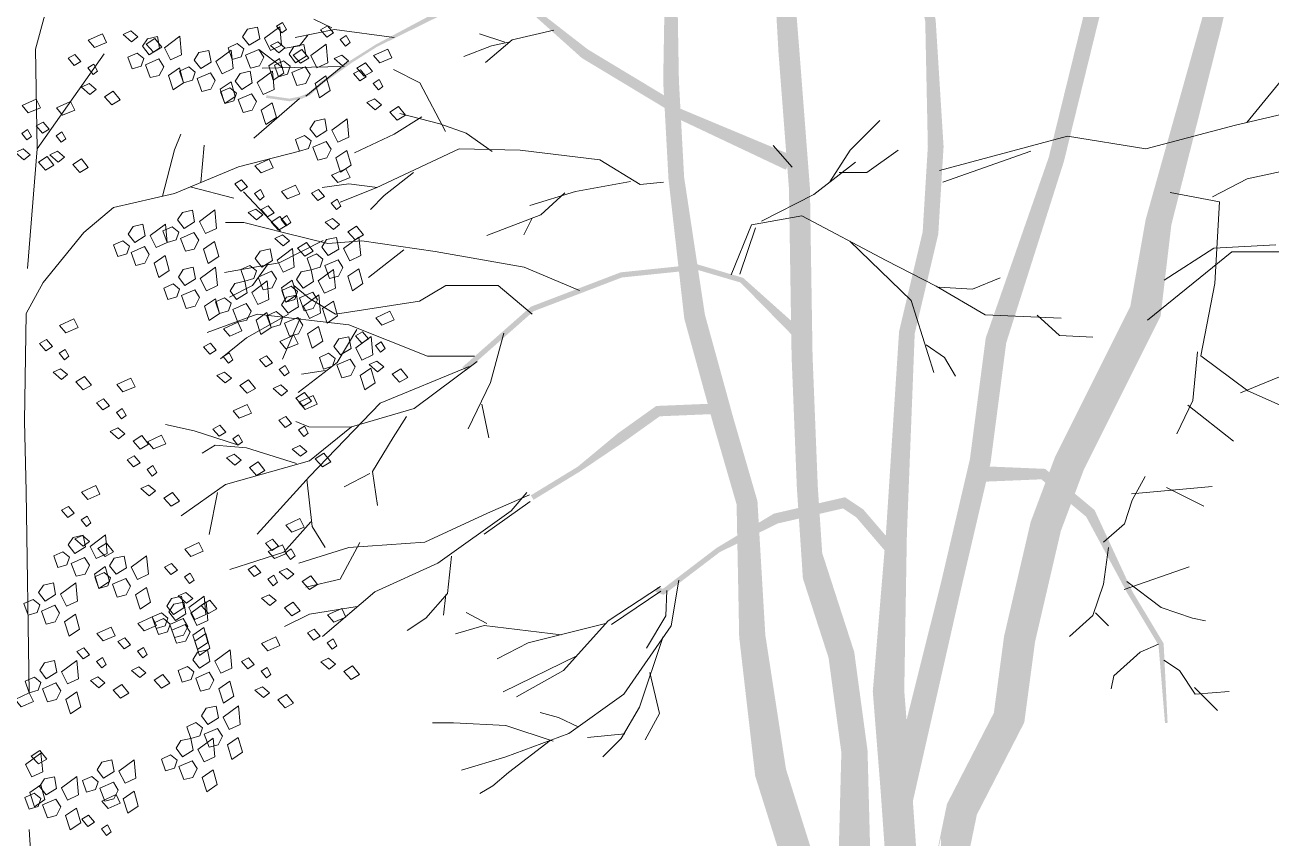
# Model space of a CAD drawing. Header units: millimetres. Extents: x 237 to 802, y 86 to 296.
# Drawn here: x 358.67 to 362.651, y 158.35 to 160.948 of the extents above; entities that cross this region are included whole.
import ezdxf

# ---------------------------------------------------------------- set-up
doc = ezdxf.new("R2010")
doc.units = ezdxf.units.MM
doc.layers.add('AF_Vegetacion block', color=92, linetype='Continuous', lineweight=0)

# ---------------------------------------------------------------- blocks, each defined once
blk = doc.blocks.new('ca_arb_056')
at = {"layer": 'AF_Vegetacion block', "color": 251, "lineweight": 5}
for points in [[(16.2, 425.05), (20.41, 478.74), (19.71, 523.65), (23.92, 539.09), (35.16, 553.83), (48.5, 572.08)], [(119.51, 533.55), (115.03, 532.57), (112.84, 529.18), (115.79, 525.35), (120.5, 528.3), (119.51, 533.55)], [(129.57, 533.66), (122.68, 528.52), (125.42, 523.06), (130.34, 525.35), (129.57, 533.66)], [(130.76, 535.6), (128.11, 533.89), (130.45, 530.93), (132.48, 532.49), (130.76, 535.6)], [(150.96, 534.05), (147.84, 532.33), (150.65, 529.06), (153.61, 530.93), (150.96, 534.05)], [(43.39, 527.62), (46.2, 524.34), (51.66, 526.68), (49.78, 530.58), (43.39, 527.62)], [(62.61, 531.81), (59.18, 530.25), (62.92, 526.98), (65.73, 529.16), (62.61, 531.81)], [(74.5, 529.29), (70.01, 528.3), (67.83, 524.92), (70.78, 521.09), (75.48, 524.04), (74.5, 529.29)], [(73.37, 528.38), (69.47, 525.88), (72.75, 522.3), (76.49, 524.48), (73.37, 528.38)], [(84.56, 529.4), (77.67, 524.26), (80.41, 518.79), (85.33, 521.09), (84.56, 529.4)], [(128.73, 526.88), (125.3, 525.32), (129.04, 522.04), (131.85, 524.23), (128.73, 526.88)], [(159.38, 529.69), (156.73, 527.97), (159.07, 525.01), (161.1, 526.57), (159.38, 529.69)], [(20.41, 478.74), (50.61, 521.55)], [(37.46, 521.23), (34.35, 519.51), (37.15, 516.24), (40.12, 518.11), (37.46, 521.23)], [(65.42, 521.86), (61.26, 520), (63.12, 514.75), (67.17, 515.95), (68.37, 519.45), (65.42, 521.86)], [(97.69, 523.06), (93.2, 522.07), (91.02, 518.69), (93.97, 514.86), (98.67, 517.81), (97.69, 523.06)], [(107.75, 523.17), (100.86, 518.03), (103.6, 512.56), (108.52, 514.86), (107.75, 523.17)], [(110.43, 526.12), (106.28, 524.26), (108.14, 519.01), (112.18, 520.22), (113.39, 523.71), (110.43, 526.12)], [(120.17, 523.49), (114.15, 520.87), (116.34, 515.08), (120.39, 516.06), (122.36, 520), (120.17, 523.49)], [(140.35, 525.74), (135.86, 524.75), (133.68, 521.36), (136.63, 517.54), (141.33, 520.49), (140.35, 525.74)], [(139.49, 523.45), (135.59, 520.95), (138.87, 517.37), (142.61, 519.55), (139.49, 523.45)], [(150.41, 525.85), (143.52, 520.71), (146.26, 515.24), (151.18, 517.54), (150.41, 525.85)], [(171.69, 520.71), (174.5, 517.44), (179.95, 519.78), (178.08, 523.68), (171.69, 520.71)], [(45.89, 516.86), (43.23, 515.15), (45.57, 512.19), (47.6, 513.75), (45.89, 516.86)], [(75.16, 519.23), (69.14, 516.61), (71.33, 510.81), (75.37, 511.8), (77.34, 515.73), (75.16, 519.23)], [(88.61, 515.62), (84.45, 513.77), (86.31, 508.52), (90.36, 509.72), (91.56, 513.22), (88.61, 515.62)], [(129.47, 519.45), (124.54, 516.06), (126.62, 509.61), (131.32, 512.78), (129.47, 519.45)], [(131.27, 518.3), (127.11, 516.44), (128.97, 511.2), (133.02, 512.4), (134.22, 515.9), (131.27, 518.3)], [(141.01, 515.68), (134.99, 513.06), (137.18, 507.26), (141.22, 508.25), (143.19, 512.18), (141.01, 515.68)], [(157.35, 520.96), (153.92, 519.4), (157.66, 516.13), (160.47, 518.31), (157.35, 520.96)], [(168.11, 517.53), (164.21, 515.04), (167.49, 511.45), (171.23, 513.63), (168.11, 517.53)], [(84.45, 515.19), (79.53, 511.8), (81.61, 505.35), (86.31, 508.52), (84.45, 515.19)], [(98.35, 513), (92.33, 510.38), (94.52, 504.58), (98.56, 505.57), (100.53, 509.5), (98.35, 513)], [(116.18, 513.66), (111.69, 512.67), (109.5, 509.28), (112.46, 505.46), (117.16, 508.41), (116.18, 513.66)], [(126.24, 513.77), (119.35, 508.63), (122.08, 503.16), (127, 505.46), (126.24, 513.77)], [(150.3, 511.63), (145.38, 508.25), (147.46, 501.8), (152.16, 504.97), (150.3, 511.63)], [(165.76, 514.32), (162.64, 512.61), (165.45, 509.34), (168.41, 511.21), (165.76, 514.32)], [(174.18, 509.96), (171.53, 508.25), (173.87, 505.28), (175.9, 506.84), (174.18, 509.96)], [(43.86, 508.14), (40.43, 506.58), (44.17, 503.3), (46.98, 505.49), (43.86, 508.14)], [(54.62, 504.71), (50.72, 502.21), (54, 498.63), (57.74, 500.81), (54.62, 504.71)], [(107.64, 508.96), (102.72, 505.57), (104.8, 499.12), (109.5, 502.29), (107.64, 508.96)], [(107.1, 506.22), (102.94, 504.36), (104.8, 499.12), (108.85, 500.32), (110.05, 503.82), (107.1, 506.22)], [(13.67, 498.24), (16.47, 494.96), (21.93, 497.3), (20.06, 501.2), (13.67, 498.24)], [(29.12, 497.18), (31.92, 493.91), (37.38, 496.25), (35.51, 500.14), (29.12, 497.18)], [(116.83, 503.6), (110.82, 500.98), (113, 495.18), (117.05, 496.17), (119.02, 500.1), (116.83, 503.6)], [(126.13, 499.56), (121.21, 496.17), (123.29, 489.72), (127.99, 492.89), (126.13, 499.56)], [(172.16, 501.23), (168.73, 499.67), (172.47, 496.4), (175.28, 498.58), (172.16, 501.23)], [(182.92, 497.8), (179.02, 495.31), (182.29, 491.73), (186.04, 493.91), (182.92, 497.8)], [(16.16, 487.48), (13.51, 485.77), (15.85, 482.81), (17.88, 484.36), (16.16, 487.48)], [(23.19, 490.79), (20.07, 489.08), (22.88, 485.81), (25.84, 487.68), (23.19, 490.79)], [(149.77, 492.23), (145.28, 491.24), (143.09, 487.85), (146.05, 484.03), (150.75, 486.98), (149.77, 492.23)], [(159.83, 492.33), (152.94, 487.2), (155.67, 481.73), (160.6, 484.03), (159.83, 492.33)], [(31.61, 486.43), (28.96, 484.71), (31.3, 481.75), (33.33, 483.31), (31.61, 486.43)], [(76.77, 457.48), (82.21, 478.39), (85.02, 485.41)], [(140.69, 484.79), (136.53, 482.93), (138.39, 477.69), (142.44, 478.89), (143.64, 482.39), (140.69, 484.79)], [(150.42, 482.17), (144.41, 479.54), (146.59, 473.75), (150.64, 474.73), (152.61, 478.67), (150.42, 482.17)], [(14.14, 478.75), (10.7, 477.2), (14.45, 473.92), (17.25, 476.1), (14.14, 478.75)], [(15.5, 404.7), (23.22, 418.74), (41.48, 441.19), (54.82, 452.42), (82.21, 458.74), (111, 470.67), (138.39, 477.69)], [(29.58, 477.7), (26.15, 476.14), (29.9, 472.87), (32.7, 475.05), (29.58, 477.7)], [(94.04, 463.64), (95.55, 480.49)], [(159.72, 478.12), (154.8, 474.73), (156.88, 468.29), (161.58, 471.46), (159.72, 478.12)], [(24.9, 475.32), (21, 472.83), (24.27, 469.25), (28.02, 471.43), (24.9, 475.32)], [(40.35, 474.27), (36.45, 471.78), (39.72, 468.19), (43.46, 470.38), (40.35, 474.27)], [(118.3, 471.22), (121.11, 467.94), (126.57, 470.28), (124.7, 474.18), (118.3, 471.22)], [(152.83, 466.91), (155.64, 463.64), (161.1, 465.97), (159.23, 469.87), (152.83, 466.91)], [(89.3, 461.68), (108.9, 456.63), (108.9, 456.63)], [(112.38, 464.83), (109.26, 463.11), (112.06, 459.84), (115.03, 461.71), (112.38, 464.83)], [(120.8, 460.46), (118.15, 458.75), (120.49, 455.79), (122.51, 457.35), (120.8, 460.46)], [(130.24, 459.57), (133.05, 456.29), (138.5, 458.63), (136.63, 462.53), (130.24, 459.57)], [(146.91, 460.52), (143.79, 458.8), (146.6, 455.53), (149.56, 457.4), (146.91, 460.52)], [(155.33, 456.16), (152.68, 454.44), (155.02, 451.48), (157.04, 453.04), (155.33, 456.16)], [(90.25, 451.22), (85.76, 450.24), (83.58, 446.85), (86.53, 443.02), (91.23, 445.97), (90.25, 451.22)], [(100.31, 451.33), (93.42, 446.19), (96.16, 440.73), (101.08, 443.02), (100.31, 451.33)], [(118.77, 451.73), (115.34, 450.18), (119.08, 446.9), (121.89, 449.09), (118.77, 451.73)], [(124.31, 453.18), (121.19, 451.46), (124, 448.19), (126.96, 450.06), (124.31, 453.18)], [(129.53, 448.31), (125.63, 445.81), (128.91, 442.23), (132.65, 444.41), (129.53, 448.31)], [(132.73, 448.81), (130.08, 447.1), (132.42, 444.14), (134.45, 445.69), (132.73, 448.81)], [(68.04, 444.88), (63.56, 443.9), (61.37, 440.51), (64.32, 436.68), (69.03, 439.63), (68.04, 444.88)], [(78.11, 444.99), (71.22, 439.85), (73.95, 434.39), (78.87, 436.68), (78.11, 444.99)], [(81.17, 443.79), (77.01, 441.93), (78.87, 436.68), (82.92, 437.89), (84.12, 441.38), (81.17, 443.79)], [(153.3, 447.43), (149.87, 445.87), (153.61, 442.6), (156.42, 444.78), (153.3, 447.43)], [(164.06, 444), (160.16, 441.51), (163.44, 437.92), (167.18, 440.1), (164.06, 444)], [(58.96, 437.45), (54.81, 435.59), (56.67, 430.34), (60.71, 431.54), (61.92, 435.04), (58.96, 437.45)], [(90.91, 441.16), (84.89, 438.54), (87.08, 432.75), (91.12, 433.73), (93.09, 437.67), (90.91, 441.16)], [(100.2, 437.12), (95.28, 433.73), (97.36, 427.28), (102.06, 430.45), (100.2, 437.12)], [(130.71, 440.08), (127.28, 438.52), (131.02, 435.25), (133.83, 437.43), (130.71, 440.08)], [(155.07, 438.97), (150.58, 437.99), (148.39, 434.6), (151.35, 430.77), (156.05, 433.73), (155.07, 438.97)], [(165.13, 439.08), (158.24, 433.94), (160.97, 428.48), (165.9, 430.77), (165.13, 439.08)], [(68.7, 434.82), (62.68, 432.2), (64.87, 426.41), (68.92, 427.39), (70.89, 431.33), (68.7, 434.82)], [(125.2, 433.83), (120.72, 432.85), (118.53, 429.46), (121.49, 425.64), (126.19, 428.59), (125.2, 433.83)], [(135.27, 433.94), (128.38, 428.81), (131.11, 423.34), (136.03, 425.64), (135.27, 433.94)], [(141.47, 436.65), (137.57, 434.16), (140.84, 430.58), (144.59, 432.76), (141.47, 436.65)], [(145.99, 431.54), (141.83, 429.68), (143.69, 424.43), (147.74, 425.64), (148.94, 429.13), (145.99, 431.54)], [(78, 430.78), (73.08, 427.39), (75.15, 420.94), (79.86, 424.11), (78, 430.78)], [(116.13, 426.4), (111.97, 424.54), (113.83, 419.3), (117.88, 420.5), (119.08, 424), (116.13, 426.4)], [(155.72, 428.92), (149.71, 426.29), (151.89, 420.5), (155.94, 421.48), (157.91, 425.42), (155.72, 428.92)], [(90.64, 425.53), (86.15, 424.54), (83.97, 421.15), (86.92, 417.33), (91.62, 420.28), (90.64, 425.53)], [(100.7, 425.64), (93.81, 420.5), (96.55, 415.03), (101.47, 417.33), (100.7, 425.64)], [(125.86, 423.78), (119.84, 421.15), (122.03, 415.36), (126.08, 416.34), (128.05, 420.28), (125.86, 423.78)], [(143.69, 424.43), (139.21, 423.45), (137.02, 420.06), (139.97, 416.23), (144.67, 419.19), (143.69, 424.43)], [(153.75, 424.54), (146.86, 419.41), (149.6, 413.94), (154.52, 416.23), (153.75, 424.54)], [(165.02, 424.87), (160.1, 421.48), (162.18, 415.03), (166.88, 418.2), (165.02, 424.87)], [(81.56, 418.09), (77.4, 416.23), (79.26, 410.99), (83.31, 412.19), (84.51, 415.69), (81.56, 418.09)], [(91.29, 415.47), (85.28, 412.85), (87.47, 407.05), (91.51, 408.04), (93.48, 411.97), (91.29, 415.47)], [(113.83, 419.3), (109.34, 418.31), (107.16, 414.92), (110.11, 411.1), (114.81, 414.05), (113.83, 419.3)], [(123.89, 419.41), (117, 414.27), (119.73, 408.8), (124.66, 411.1), (123.89, 419.41)], [(135.16, 419.73), (130.24, 416.34), (132.31, 409.89), (137.02, 413.06), (135.16, 419.73)], [(134.61, 417), (130.45, 415.14), (132.31, 409.89), (136.36, 411.1), (137.56, 414.6), (134.61, 417)], [(100.59, 411.43), (95.67, 408.04), (97.75, 401.59), (102.45, 404.76), (100.59, 411.43)], [(104.75, 411.86), (100.59, 410), (102.45, 404.76), (106.5, 405.96), (107.7, 409.46), (104.75, 411.86)], [(114.48, 409.24), (108.47, 406.62), (110.66, 400.82), (114.7, 401.81), (116.67, 405.74), (114.48, 409.24)], [(137.02, 413.06), (132.53, 412.08), (130.35, 408.69), (133.3, 404.87), (138, 407.82), (137.02, 413.06)], [(144.35, 414.38), (138.33, 411.75), (140.52, 405.96), (144.57, 406.94), (146.53, 410.88), (144.35, 414.38)], [(147.08, 413.17), (140.19, 408.04), (142.92, 402.57), (147.85, 404.87), (147.08, 413.17)], [(153.64, 410.33), (148.72, 406.94), (150.8, 400.49), (155.5, 403.66), (153.64, 410.33)], [(15.5, 404.7), (14.79, 356.28), (15.5, 324.7), (16.9, 234.16)], [(123.78, 405.19), (118.86, 401.81), (120.94, 395.36), (125.64, 398.53), (123.78, 405.19)], [(127.94, 405.63), (123.78, 403.77), (125.64, 398.53), (129.69, 399.73), (130.89, 403.23), (127.94, 405.63)], [(172.68, 402.85), (175.48, 399.58), (180.94, 401.92), (179.07, 405.82), (172.68, 402.85)], [(30.56, 399.4), (33.37, 396.13), (38.83, 398.47), (36.95, 402.36), (30.56, 399.4)], [(104.26, 397.86), (107.07, 394.59), (112.53, 396.93), (110.66, 400.82), (104.26, 397.86)], [(137.67, 403.01), (131.66, 400.38), (133.85, 394.59), (137.89, 395.57), (139.86, 399.51), (137.67, 403.01)], [(146.97, 398.96), (142.05, 395.57), (144.13, 389.12), (148.83, 392.3), (146.97, 398.96)], [(24.63, 393.01), (21.52, 391.3), (24.32, 388.03), (27.29, 389.9), (24.63, 393.01)], [(129.48, 392.12), (132.28, 388.85), (137.74, 391.19), (135.87, 395.08), (129.48, 392.12)], [(160.58, 394.34), (156.09, 393.36), (153.9, 389.97), (156.86, 386.15), (161.56, 389.1), (160.58, 394.34)], [(166.75, 396.46), (163.63, 394.75), (166.44, 391.48), (169.4, 393.35), (166.75, 396.46)], [(170.64, 394.45), (163.75, 389.32), (166.48, 383.85), (171.4, 386.15), (170.64, 394.45)], [(33.06, 388.65), (30.4, 386.93), (32.74, 383.97), (34.77, 385.53), (33.06, 388.65)], [(98.34, 391.47), (95.22, 389.76), (98.02, 386.48), (100.99, 388.35), (98.34, 391.47)], [(106.76, 387.11), (104.11, 385.39), (106.45, 382.43), (108.47, 383.99), (106.76, 387.11)], [(151.5, 386.91), (147.34, 385.05), (149.2, 379.81), (153.25, 381.01), (154.45, 384.51), (151.5, 386.91)], [(175.17, 392.1), (172.52, 390.39), (174.86, 387.43), (176.89, 388.98), (175.17, 392.1)], [(123.55, 385.73), (120.43, 384.02), (123.24, 380.74), (126.2, 382.61), (123.55, 385.73)], [(131.97, 381.37), (129.32, 379.65), (131.66, 376.69), (133.69, 378.25), (131.97, 381.37)], [(161.23, 384.29), (155.22, 381.66), (157.4, 375.87), (161.45, 376.85), (163.42, 380.79), (161.23, 384.29)], [(173.14, 383.37), (169.71, 381.81), (173.46, 378.54), (176.26, 380.72), (173.14, 383.37)], [(31.03, 379.92), (27.6, 378.36), (31.34, 375.09), (34.15, 377.27), (31.03, 379.92)], [(41.79, 376.49), (37.89, 374), (41.17, 370.41), (44.91, 372.6), (41.79, 376.49)], [(56.22, 372.77), (59.03, 369.5), (64.49, 371.84), (62.61, 375.73), (56.22, 372.77)], [(104.73, 378.38), (101.3, 376.82), (105.04, 373.55), (107.85, 375.73), (104.73, 378.38)], [(170.53, 380.24), (165.61, 376.85), (167.69, 370.4), (172.39, 373.57), (170.53, 380.24)], [(183.9, 379.94), (180.01, 377.45), (183.28, 373.87), (187.02, 376.05), (183.9, 379.94)], [(115.49, 374.95), (111.59, 372.46), (114.87, 368.87), (118.61, 371.05), (115.49, 374.95)], [(129.94, 372.64), (126.51, 371.08), (130.25, 367.81), (133.06, 369.99), (129.94, 372.64)], [(50.29, 366.38), (47.18, 364.67), (49.98, 361.4), (52.95, 363.27), (50.29, 366.38)], [(140.7, 369.21), (136.8, 366.72), (140.08, 363.13), (143.82, 365.31), (140.7, 369.21)], [(138.13, 364.88), (140.94, 361.61), (146.4, 363.95), (144.53, 367.84), (138.13, 364.88)], [(58.72, 362.02), (56.06, 360.3), (58.4, 357.34), (60.43, 358.9), (58.72, 362.02)], [(108.53, 360.94), (111.33, 357.67), (116.79, 360), (114.92, 363.9), (108.53, 360.94)], [(56.69, 353.29), (53.26, 351.73), (57, 348.46), (59.81, 350.64), (56.69, 353.29)], [(102.6, 354.55), (99.48, 352.83), (102.29, 349.56), (105.25, 351.43), (102.6, 354.55)], [(132.21, 358.49), (129.09, 356.78), (131.9, 353.51), (134.86, 355.38), (132.21, 358.49)], [(140.63, 354.13), (137.98, 352.41), (140.32, 349.45), (142.34, 351.01), (140.63, 354.13)], [(67.45, 349.86), (63.55, 347.37), (66.83, 343.78), (70.57, 345.97), (67.45, 349.86)], [(70.04, 347.13), (72.84, 343.86), (78.3, 346.2), (76.43, 350.09), (70.04, 347.13)], [(111.02, 350.18), (108.37, 348.47), (110.71, 345.51), (112.74, 347.07), (111.02, 350.18)], [(138.6, 345.4), (135.17, 343.84), (138.91, 340.57), (141.72, 342.75), (138.6, 345.4)], [(149.36, 341.97), (145.46, 339.48), (148.74, 335.89), (152.48, 338.08), (149.36, 341.97)], [(64.11, 340.74), (60.99, 339.03), (63.8, 335.75), (66.76, 337.62), (64.11, 340.74)], [(72.53, 336.38), (69.88, 334.66), (72.22, 331.7), (74.25, 333.26), (72.53, 336.38)], [(108.99, 341.46), (105.56, 339.9), (109.31, 336.62), (112.11, 338.81), (108.99, 341.46)], [(119.76, 338.03), (115.86, 335.53), (119.13, 331.95), (122.87, 334.13), (119.76, 338.03)], [(40.43, 324.45), (43.24, 321.17), (48.7, 323.51), (46.82, 327.41), (40.43, 324.45)], [(70.5, 327.65), (67.07, 326.09), (70.82, 322.82), (73.62, 325), (70.5, 327.65)], [(81.27, 324.22), (77.37, 321.73), (80.64, 318.14), (84.38, 320.32), (81.27, 324.22)], [(34.5, 318.06), (31.38, 316.34), (34.19, 313.07), (37.15, 314.94), (34.5, 318.06)], [(42.93, 313.69), (40.27, 311.98), (42.61, 309.02), (44.64, 310.58), (42.93, 313.69)], [(132.21, 309.65), (135.02, 306.38), (140.48, 308.72), (138.61, 312.61), (132.21, 309.65)], [(41.14, 305.1), (36.66, 304.11), (34.47, 300.73), (37.43, 296.9), (42.13, 299.85), (41.14, 305.1)], [(40.9, 304.96), (37.47, 303.41), (41.21, 300.13), (44.02, 302.31), (40.9, 304.96)], [(51.21, 305.21), (44.32, 300.07), (47.05, 294.6), (51.97, 296.9), (51.21, 305.21)], [(126.29, 303.26), (123.17, 301.55), (125.97, 298.27), (128.94, 300.14), (126.29, 303.26)], [(32.07, 297.66), (27.91, 295.81), (29.77, 290.56), (33.82, 291.76), (35.02, 295.26), (32.07, 297.66)], [(51.66, 301.54), (47.76, 299.04), (51.03, 295.46), (54.78, 297.64), (51.66, 301.54)], [(86.81, 298.8), (89.62, 295.53), (95.08, 297.87), (93.21, 301.76), (86.81, 298.8)], [(124.32, 297.82), (127.12, 294.54), (132.58, 296.88), (130.71, 300.78), (124.32, 297.82)], [(134.71, 298.9), (132.06, 297.18), (134.4, 294.22), (136.42, 295.78), (134.71, 298.9)], [(41.8, 295.04), (35.78, 292.42), (37.97, 286.62), (42.02, 287.61), (43.99, 291.54), (41.8, 295.04)], [(59.63, 295.7), (55.15, 294.71), (52.96, 291.32), (55.91, 287.5), (60.62, 290.45), (59.63, 295.7)], [(69.69, 295.81), (62.8, 290.67), (65.54, 285.2), (70.46, 287.5), (69.69, 295.81)], [(80.89, 292.41), (77.77, 290.7), (80.58, 287.43), (83.54, 289.3), (80.89, 292.41)], [(118.39, 291.43), (115.27, 289.71), (118.08, 286.44), (121.04, 288.31), (118.39, 291.43)], [(51.1, 291), (46.18, 287.61), (48.25, 281.16), (52.96, 284.33), (51.1, 291)], [(50.55, 288.26), (46.4, 286.41), (48.25, 281.16), (52.3, 282.36), (53.51, 285.86), (50.55, 288.26)], [(89.31, 288.05), (86.66, 286.33), (89, 283.37), (91.03, 284.93), (89.31, 288.05)], [(126.81, 287.06), (124.16, 285.35), (126.5, 282.39), (128.53, 283.95), (126.81, 287.06)], [(132.68, 290.17), (129.25, 288.61), (132.99, 285.34), (135.8, 287.52), (132.68, 290.17)], [(143.44, 286.74), (139.54, 284.25), (142.82, 280.66), (146.56, 282.85), (143.44, 286.74)], [(27.74, 283.62), (23.25, 282.64), (21.06, 279.25), (24.02, 275.42), (28.72, 278.37), (27.74, 283.62)], [(37.8, 283.73), (30.91, 278.59), (33.64, 273.12), (38.56, 275.42), (37.8, 283.73)], [(60.29, 285.64), (54.27, 283.02), (56.46, 277.22), (60.51, 278.21), (62.47, 282.14), (60.29, 285.64)], [(69.58, 281.6), (64.66, 278.21), (66.74, 271.76), (71.44, 274.93), (69.58, 281.6)], [(18.66, 276.19), (14.5, 274.33), (16.36, 269.08), (20.41, 270.28), (21.61, 273.78), (18.66, 276.19)], [(85.4, 277.61), (80.92, 276.63), (78.73, 273.24), (81.69, 269.42), (86.39, 272.37), (85.4, 277.61)], [(86.33, 274.99), (81.85, 274.01), (79.66, 270.62), (82.62, 266.79), (87.32, 269.74), (86.33, 274.99)], [(87.28, 279.32), (83.85, 277.76), (87.59, 274.49), (90.4, 276.67), (87.28, 279.32)], [(95.47, 277.72), (88.58, 272.59), (91.31, 267.12), (96.23, 269.42), (95.47, 277.72)], [(96.4, 275.1), (89.51, 269.96), (92.24, 264.5), (97.16, 266.79), (96.4, 275.1)], [(98.04, 275.89), (94.14, 273.4), (97.42, 269.81), (101.16, 272), (98.04, 275.89)], [(124.78, 278.34), (121.35, 276.78), (125.1, 273.5), (127.9, 275.69), (124.78, 278.34)], [(135.55, 274.91), (131.65, 272.41), (134.92, 268.83), (138.66, 271.01), (135.55, 274.91)], [(28.39, 273.56), (22.38, 270.94), (24.56, 265.14), (28.61, 266.13), (30.58, 270.06), (28.39, 273.56)], [(37.69, 269.52), (32.77, 266.13), (34.85, 259.68), (39.55, 262.85), (37.69, 269.52)], [(76.33, 270.18), (72.17, 268.32), (74.03, 263.08), (78.08, 264.28), (79.28, 267.78), (76.33, 270.18)], [(150.96, 269.21), (153.77, 265.94), (159.23, 268.28), (157.36, 272.18), (150.96, 269.21)], [(47.34, 260.83), (50.15, 257.56), (55.6, 259.9), (53.73, 263.79), (47.34, 260.83)], [(65.78, 265.36), (68.58, 262.09), (74.04, 264.43), (72.17, 268.32), (65.78, 265.36)], [(77.26, 267.56), (73.1, 265.7), (74.96, 260.45), (79.01, 261.65), (80.21, 265.15), (77.26, 267.56)], [(86.06, 267.56), (80.05, 264.93), (82.23, 259.14), (86.28, 260.12), (88.25, 264.06), (86.06, 267.56)], [(86.99, 264.93), (80.97, 262.31), (83.16, 256.52), (87.21, 257.5), (89.18, 261.44), (86.99, 264.93)], [(95.36, 263.51), (90.44, 260.12), (92.52, 253.67), (97.22, 256.85), (95.36, 263.51)], [(59.85, 258.97), (56.73, 257.26), (59.54, 253.98), (62.5, 255.85), (59.85, 258.97)], [(96.29, 260.89), (91.37, 257.5), (93.44, 251.05), (98.15, 254.22), (96.29, 260.89)], [(121.36, 256.39), (124.16, 253.12), (129.62, 255.46), (127.75, 259.35), (121.36, 256.39)], [(145.04, 262.82), (141.92, 261.11), (144.73, 257.84), (147.69, 259.71), (145.04, 262.82)], [(153.46, 258.46), (150.81, 256.75), (153.15, 253.79), (155.17, 255.34), (153.46, 258.46)], [(41.41, 254.44), (38.29, 252.73), (41.1, 249.45), (44.06, 251.32), (41.41, 254.44)], [(68.27, 254.61), (65.62, 252.89), (67.96, 249.93), (69.99, 251.49), (68.27, 254.61)], [(97.09, 253.49), (92.61, 252.5), (90.42, 249.11), (93.38, 245.29), (98.08, 248.24), (97.09, 253.49)], [(107.16, 253.6), (100.27, 248.46), (103, 242.99), (107.92, 245.29), (107.16, 253.6)], [(28.28, 248.7), (23.79, 247.72), (21.6, 244.33), (24.56, 240.5), (29.26, 243.46), (28.28, 248.7)], [(38.34, 248.81), (31.45, 243.67), (34.18, 238.21), (39.11, 240.5), (38.34, 248.81)], [(49.83, 250.08), (47.18, 248.36), (49.52, 245.4), (51.55, 246.96), (49.83, 250.08)], [(115.43, 250), (112.31, 248.29), (115.12, 245.02), (118.08, 246.89), (115.43, 250)], [(151.43, 249.73), (148, 248.17), (151.74, 244.9), (154.55, 247.08), (151.43, 249.73)], [(19.2, 241.27), (15.04, 239.41), (16.9, 234.16), (20.95, 235.37), (22.15, 238.86), (19.2, 241.27)], [(47.81, 241.35), (44.38, 239.79), (48.12, 236.52), (50.93, 238.7), (47.81, 241.35)], [(66.24, 245.88), (62.81, 244.32), (66.56, 241.05), (69.36, 243.23), (66.24, 245.88)], [(77, 242.45), (73.11, 239.96), (76.38, 236.37), (80.12, 238.56), (77, 242.45)], [(88.02, 246.05), (83.86, 244.19), (85.72, 238.95), (89.77, 240.15), (90.97, 243.65), (88.02, 246.05)], [(97.75, 243.43), (91.73, 240.81), (93.92, 235.01), (97.97, 236), (99.94, 239.93), (97.75, 243.43)], [(123.85, 245.64), (121.2, 243.92), (123.54, 240.96), (125.57, 242.52), (123.85, 245.64)], [(162.19, 246.3), (158.29, 243.81), (161.57, 240.23), (165.31, 242.41), (162.19, 246.3)], [(28.93, 238.65), (22.92, 236.02), (25.11, 230.23), (29.15, 231.21), (31.12, 235.15), (28.93, 238.65)], [(58.57, 237.92), (54.67, 235.43), (57.94, 231.84), (61.69, 234.02), (58.57, 237.92)], [(107.05, 239.38), (102.13, 236), (104.2, 229.55), (108.91, 232.72), (107.05, 239.38)], [(121.82, 236.91), (118.39, 235.35), (122.14, 232.08), (124.94, 234.26), (121.82, 236.91)], [(10.51, 231.2), (13.31, 227.93), (18.77, 230.27), (16.9, 234.16), (10.51, 231.2)], [(38.23, 234.6), (33.31, 231.21), (35.39, 224.76), (40.09, 227.93), (38.23, 234.6)], [(132.58, 233.48), (128.69, 230.99), (131.96, 227.4), (135.7, 229.59), (132.58, 233.48)], [(100.94, 228.24), (96.45, 227.26), (94.27, 223.87), (97.22, 220.04), (101.92, 222.99), (100.94, 228.24)], [(111, 228.35), (104.11, 223.21), (106.85, 217.75), (111.77, 220.04), (111, 228.35)], [(91.86, 220.81), (87.7, 218.95), (89.56, 213.7), (93.61, 214.9), (94.81, 218.4), (91.86, 220.81)], [(89.56, 213.7), (85.08, 212.72), (82.89, 209.33), (85.84, 205.5), (90.55, 208.45), (89.56, 213.7)], [(99.63, 213.81), (92.73, 208.67), (95.47, 203.21), (100.39, 205.5), (99.63, 213.81)], [(101.59, 218.18), (95.58, 215.56), (97.77, 209.77), (101.81, 210.75), (103.78, 214.69), (101.59, 218.18)], [(110.89, 214.14), (105.97, 210.75), (108.05, 204.3), (112.75, 207.47), (110.89, 214.14)], [(21.74, 208.29), (17.84, 205.8), (21.11, 202.21), (24.86, 204.4), (21.74, 208.29)], [(22.19, 207.06), (15.3, 201.92), (18.03, 196.45), (22.95, 198.75), (22.19, 207.06)], [(54.06, 204.02), (49.57, 203.04), (47.38, 199.65), (50.34, 195.83), (55.04, 198.78), (54.06, 204.02)], [(64.12, 204.13), (57.23, 199), (59.96, 193.53), (64.89, 195.83), (64.12, 204.13)], [(80.48, 206.27), (76.33, 204.41), (78.19, 199.16), (82.23, 200.37), (83.44, 203.86), (80.48, 206.27)], [(90.22, 203.64), (84.2, 201.02), (86.39, 195.23), (90.44, 196.21), (92.41, 200.15), (90.22, 203.64)], [(28.23, 196.5), (23.75, 195.51), (21.56, 192.13), (24.51, 188.3), (29.22, 191.25), (28.23, 196.5)], [(38.3, 196.61), (31.41, 191.47), (34.14, 186), (39.06, 188.3), (38.3, 196.61)], [(44.98, 196.59), (40.82, 194.73), (42.68, 189.49), (46.73, 190.69), (47.93, 194.19), (44.98, 196.59)], [(99.52, 199.6), (94.59, 196.21), (96.67, 189.76), (101.38, 192.93), (99.52, 199.6)], [(22.08, 192.84), (17.16, 189.46), (19.24, 183.01), (23.94, 186.18), (22.08, 192.84)], [(54.71, 193.97), (48.7, 191.34), (50.88, 185.55), (54.93, 186.53), (56.9, 190.47), (54.71, 193.97)], [(19.15, 189.06), (15, 187.21), (16.86, 181.96), (20.9, 183.16), (22.11, 186.66), (19.15, 189.06)], [(28.89, 186.44), (22.87, 183.82), (25.06, 178.02), (29.11, 179.01), (31.08, 182.94), (28.89, 186.44)], [(49.52, 185.54), (52.33, 182.27), (57.79, 184.61), (55.92, 188.5), (49.52, 185.54)], [(64.01, 189.92), (59.09, 186.53), (61.17, 180.08), (65.87, 183.25), (64.01, 189.92)], [(38.19, 182.4), (33.27, 179.01), (35.34, 172.56), (40.05, 175.73), (38.19, 182.4)], [(43.6, 179.15), (40.48, 177.44), (43.28, 174.16), (46.25, 176.03), (43.6, 179.15)], [(52.02, 174.79), (49.37, 173.07), (51.71, 170.11), (53.73, 171.67), (52.02, 174.79)], [(16.9, 172.76), (22.52, 85.03), (29.54, 15.2)]]:
    blk.add_lwpolyline(points, dxfattribs=at)
blk = doc.blocks.new('ca_arb_011')
at = {"layer": 'AF_Vegetacion block', "color": 251, "lineweight": 5}
for p, q in [((-351.3, 717.31), (-364.82, 723.68)), ((-349.36, 716.1), (-378.85, 710.06)), ((-369.37, 711.85), (-375.74, 703.79)), ((-304.45, 709.88), (-349.36, 716.1)), ((-221.43, 706.52), (-240.41, 712.76)), ((-184.51, 715.49), (-215.97, 708.34)), ((-375.74, 703.79), (-386.53, 701.97)), ((-231.31, 703.79), (-252.11, 695.6)), ((-215.97, 708.34), (-235.86, 691.18)), ((-218.7, 706.52), (-231.31, 703.79)), ((-388.35, 687.54), (-406.29, 701.06)), ((-342.05, 688.12), (-403.74, 687.06)), ((-344.32, 687.7), (-370.83, 665.87)), ((-285.31, 676.04), (-304.98, 686.02)), ((336.2, 646.08), (371.13, 688.91)), ((-265.99, 639.46), (-285.31, 676.04)), ((-375.74, 664.14), (-409.93, 634.37)), ((327.51, 644.01), (380.8, 656.74)), ((-283.79, 650.4), (-304.45, 637.45)), ((-270.19, 645.12), (-300.13, 652.92)), ((38.06, 625.27), (60.29, 647.63)), ((-304.45, 637.45), (-334.28, 623.33)), ((-250.4, 638.01), (-270.19, 645.12)), ((-230.88, 624.38), (-250.4, 638.01)), ((260.19, 626.42), (327.51, 644.01)), ((-5.39, 612.65), (-19.83, 628.83)), ((105.17, 609.94), (201.44, 635.82)), ((201.44, 635.82), (260.19, 626.42)), ((-255.6, 626.22), (-317.92, 597.05)), ((-209.96, 625.31), (-255.6, 626.22)), ((-149.98, 618.05), (-209.96, 625.31)), ((-119.72, 599.53), (-149.98, 618.05)), ((22.72, 601.61), (38.06, 625.27)), ((50.54, 608.63), (74.2, 625.27)), ((107.8, 601.34), (173.96, 624.5)), ((-290.02, 608.64), (-311.9, 591.31)), ((10.73, 592.11), (42.04, 616.35)), ((29.74, 608.63), (50.54, 608.63)), ((336.43, 603.75), (381.74, 613.55)), ((-338.69, 600.05), (-358.58, 597.32)), ((-317.11, 597.32), (-338.69, 600.05)), ((-126.93, 601.66), (-168.23, 594.29)), ((-102.15, 601.38), (-119.72, 599.53)), ((310.27, 590.25), (336.43, 603.75)), ((-389.79, 564.37), (-417.75, 594.01)), ((-317.92, 597.05), (-345.01, 586.2)), ((-311.9, 591.31), (-322.27, 580.79)), ((-168.23, 594.29), (-202.61, 583.76)), ((-176.32, 593.29), (-194.39, 576.64)), ((-28.51, 571.87), (10.73, 592.11)), ((278.57, 593.44), (315.59, 586.37)), ((315.59, 586.37), (312.18, 525.18)), ((-194.39, 576.64), (-234.82, 561.3)), ((-200.89, 574.3), (-207.13, 561.69)), ((-35.92, 569.32), (1.69, 576.06)), ((1.69, 576.06), (65.23, 542.28)), ((-417.37, 570.94), (-431.16, 570.94)), ((-385.87, 563.06), (-417.37, 570.94)), ((-354.37, 555.19), (-385.87, 563.06)), ((-51.37, 531.61), (-35.92, 569.32)), ((-44.89, 532.04), (-33.12, 566.95)), ((-357.98, 557.53), (-390.8, 540.66)), ((-328.78, 557.16), (-354.37, 555.19)), ((-273.66, 549.28), (-328.78, 557.16)), ((37.77, 556.88), (84.04, 512.24)), ((311.35, 551.58), (357.96, 554.12)), ((-297.21, 550.49), (-323.67, 529.7)), ((-206.72, 537.47), (-273.66, 549.28)), ((261.56, 497.51), (324.78, 548.99)), ((274.13, 527.66), (311.35, 551.58)), ((324.78, 548.99), (396.28, 548.99)), ((-390.8, 540.66), (-432.1, 533.29)), ((-399.27, 539.98), (-410.97, 523.73)), ((-165.37, 519.75), (-206.72, 537.47)), ((65.23, 542.28), (102.78, 523.19)), ((129.97, 520.87), (150.77, 529.32)), ((312.18, 525.18), (301.51, 470.83)), ((-410.97, 523.73), (-428.14, 514.76)), ((-368.16, 513.84), (-379.97, 523.69)), ((-265.78, 523.69), (-285.47, 511.87)), ((-226.41, 523.69), (-265.78, 523.69)), ((-200.81, 502.03), (-226.41, 523.69)), ((102.78, 523.19), (139.44, 501.52)), ((104.88, 522.3), (129.97, 520.87)), ((-348.47, 502.03), (-368.16, 513.84)), ((-285.47, 511.87), (-348.47, 502.03)), ((84.04, 512.24), (101.04, 458.27)), ((-407.53, 502.03), (-444.94, 488.25)), ((-383.91, 502.03), (-415.41, 484.31)), ((-338.62, 494.16), (-407.53, 502.03)), ((-375.1, 499.01), (-388.42, 468.26)), ((139.44, 501.52), (196.75, 499.07)), ((178.59, 501.37), (195.36, 486.16)), ((-332.65, 490.67), (-347.29, 465.72)), ((-279.56, 470.53), (-338.62, 494.16)), ((-222.11, 487.76), (-232.06, 450.61)), ((-415.41, 484.31), (-435.09, 468.56)), ((95.13, 479.14), (109.04, 469.39)), ((195.36, 486.16), (220.46, 484.73)), ((-244.12, 470.53), (-279.56, 470.53)), ((109.04, 469.39), (117.36, 455.48)), ((299.02, 473.81), (295.63, 437.15)), ((301.51, 470.83), (336.92, 444.52)), ((331.37, 442.93), (405.77, 473.67)), ((-347.29, 465.72), (-376.7, 443.23)), ((-355.98, 459.77), (-374.05, 457.04)), ((-248.06, 462.66), (-315, 435.09)), ((-242.16, 466.59), (-289.41, 431.16)), ((-232.06, 450.61), (-248.94, 415.83)), ((336.92, 444.52), (379.17, 425.48)), ((-315, 435.09), (-368.16, 379.97)), ((-289.41, 431.16), (-336.66, 417.37)), ((-238.72, 434.55), (-233.39, 409.2)), ((295.63, 437.15), (283.59, 412.09)), ((291.82, 433.66), (326.16, 406.61)), ((-368.68, 417.31), (-378.42, 421.38)), ((-295.31, 425.25), (-305.16, 409.5)), ((-454.67, 414.46), (-476.4, 419.05)), ((-422.23, 403.94), (-454.67, 414.46)), ((-337.08, 417.03), (-368.68, 417.31)), ((-336.66, 417.37), (-368.16, 391.78)), ((-439.03, 403.59), (-448.87, 397.69)), ((-415.41, 401.62), (-439.03, 403.59)), ((-305.16, 409.5), (-320.91, 383.91)), ((-378, 389.81), (-415.41, 401.62)), ((-368.16, 391.78), (-431.16, 374.06)), ((-320.91, 383.91), (-316.97, 358.31)), ((-368.16, 379.97), (-407.53, 336.66)), ((-370.12, 378), (-366.19, 342.56)), ((-322.67, 382.45), (-342.16, 372.32)), ((250.03, 362.25), (259.87, 379.97)), ((-431.16, 374.06), (-464.62, 350.44)), ((-437.34, 368.05), (-443.39, 336.46)), ((-202.78, 366.19), (-234.28, 352.41)), ((-204.75, 368.16), (-216.56, 354.37)), ((249.56, 367.09), (310.09, 372.59)), ((275.76, 371.81), (303.81, 357.89)), ((-236.77, 336.78), (-202.45, 361.23)), ((244.12, 344.53), (250.03, 362.25)), ((-234.28, 352.41), (-281.53, 330.75)), ((-216.56, 354.37), (-271.69, 315)), ((-367.03, 345.98), (-387.33, 323.1)), ((-366.19, 342.56), (-356.34, 326.81)), ((228.37, 330.75), (244.12, 344.53)), ((-330.37, 330.58), (-345.12, 303.02)), ((-281.53, 330.75), (-338.62, 326.81)), ((-387.33, 323.1), (-428.07, 310.23)), ((-338.62, 326.81), (-376.03, 315)), ((-261.39, 320.32), (-264.41, 292.26)), ((232.31, 326.81), (228.37, 299.25)), ((-271.69, 315), (-318.94, 293.34)), ((243.87, 295.04), (292.89, 312.25)), ((-345.12, 303.02), (-370.97, 296.82)), ((-90.72, 302.22), (-96.47, 267.75)), ((246.09, 301.22), (271.69, 281.53)), ((-318.94, 293.34), (-358.31, 259.87)), ((-264.41, 292.26), (-280.61, 273.64)), ((-265.63, 291.28), (-267.45, 275.94)), ((-104.34, 297.28), (-143.72, 271.69)), ((-104.16, 294.01), (-141.22, 268.79)), ((-100.52, 275.42), (-99.61, 294.4)), ((228.37, 299.25), (220.5, 275.62)), ((-332.43, 282.38), (-368.18, 276.61)), ((271.69, 281.53), (295.31, 273.66)), ((-368.18, 276.61), (-386.85, 267.23)), ((-280.61, 273.64), (-294.84, 264.33)), ((-234.95, 269.7), (-250.29, 277.76)), ((-143.72, 271.69), (-177.19, 234.28)), ((-114.96, 251.11), (-100.52, 275.42)), ((220.5, 275.62), (202.78, 259.87)), ((222.47, 277.59), (232.31, 267.75)), ((295.31, 273.66), (305.16, 271.69)), ((-237, 268.12), (-258.41, 261.73)), ((-179.1, 261.16), (-237, 268.12)), ((-145.64, 269.54), (-203.89, 254.96)), ((-96.47, 267.75), (-131.91, 216.56)), ((-203.89, 254.96), (-227.1, 243.16)), ((-102.37, 259.87), (-120.09, 206.72)), ((269.72, 253.97), (255.94, 248.06)), ((-167.33, 245.3), (-222.69, 218.18)), ((255.94, 248.06), (236.25, 230.34)), ((-177.19, 234.28), (-212.62, 214.59)), ((273.66, 242.16), (285.47, 234.28)), ((285.47, 234.28), (297.28, 216.56)), ((-112.36, 232.65), (-105.07, 201.97)), ((236.25, 230.34), (234.28, 220.5)), ((-131.91, 216.56), (-173.25, 187.03)), ((296.75, 221.58), (314.2, 204.13)), ((297.28, 216.56), (322.87, 218.53)), ((-120.09, 206.72), (-133.87, 183.09)), ((-181.12, 198.84), (-194.91, 202.78)), ((-166.21, 192.06), (-181.12, 198.84)), ((-105.07, 201.97), (-115.87, 182.21)), ((-259.87, 194.91), (-275.62, 194.91)), ((-220.5, 192.94), (-259.87, 194.91)), ((-185.06, 181.12), (-220.5, 192.94)), ((-173.25, 187.03), (-220.5, 169.31)), ((-187.37, 181.74), (-218.53, 157.5)), ((-131.21, 186.63), (-159.16, 184.03)), ((-133.87, 183.09), (-147.66, 169.31)), ((-220.5, 169.31), (-253.97, 159.47)), ((-218.53, 157.5), (-230.34, 147.66)), ((-230.34, 147.66), (-240.19, 141.75))]:
    blk.add_line(p, q, dxfattribs=at)
for points in [[(36.7, 0, 23.62, 23.62, 0), (41.34, 98.44, 23.62, 19.69, 0), (41.34, 173.25, 19.69, 19.69, 0), (31.5, 246.09, 19.69, 19.69, 0), (9.84, 313.03, 15.75, 15.75, 0), (5.91, 372.09, 15.75, 15.75, 0), (1.97, 470.53, 15.75, 15.75, 0), (0, 596.53, 15.75, 15.75, 0), (-7.87, 698.91, 15.75, 11.81, 0), (-19.69, 872.16, 11.81, 11.81, 0), (-21.66, 994.22, 11.81, 7.87, 0), (-27.56, 1100.53, 7.87, 3.94, 0), (-41.34, 1218.66, 3.94, 3.94, 0), (-47.25, 1281.66, 3.94, 3.94, 0)], [(82.69, 3.94, 23.62, 23.62, 0), (72.84, 143.72, 23.62, 23.62, 0), (66.94, 218.53, 23.62, 15.75, 0), (72.84, 336.66, 15.75, 11.81, 0), (80.72, 488.25, 11.81, 11.81, 0), (98.44, 563.06, 11.81, 11.81, 0), (102.37, 628.03, 11.81, 7.87, 0), (98.44, 722.53, 7.87, 7.87, 0), (76.78, 826.87, 7.87, 7.87, 0), (74.81, 974.53, 7.87, 3.94, 0), (86.62, 1090.69, 3.94, 3.94, 0), (124.03, 1179.28, 3.94, 3.94, 0), (143.72, 1230.47, 3.94, 3.94, 0)], [(72.84, 126, 19.69, 15.75, 0), (114.19, 299.25, 15.75, 15.75, 0), (135.84, 391.78, 15.75, 15.75, 0), (147.66, 482.34, 15.75, 11.81, 0), (192.94, 618.19, 11.81, 11.81, 0), (220.5, 730.41, 11.81, 7.87, 0), (240.19, 828.84, 7.87, 7.87, 0), (253.97, 954.84, 7.87, 3.94, 0), (285.47, 1037.53, 3.94, 3.94, 0), (340.59, 1116.28, 3.94, 3.94, 0), (350.44, 1177.31, 3.94, 3.94, 0)], [(0, 0, 23.62, 23.62, 0), (0, 88.59, 23.62, 23.62, 0), (-21.66, 157.5, 23.62, 19.69, 0), (-35.44, 259.87, 19.69, 15.75, 0), (-39.37, 360.28, 15.75, 15.75, 0), (-57.09, 421.31, 15.75, 15.75, 0), (-78.75, 500.06, 15.75, 11.81, 0), (-92.53, 604.41, 11.81, 11.81, 0), (-96.47, 677.25, 11.81, 7.87, 0), (-96.47, 791.44, 7.87, 7.87, 0), (-90.56, 891.84, 7.87, 3.94, 0), (-102.37, 1049.34, 3.94, 3.94, 0), (-124.03, 1163.53, 3.94, 3.94, 0)], [(94.5, 7.87, 23.62, 23.62, 0), (94.5, 3.94, 23.62, 23.62, 0), (110.25, 72.84, 23.62, 23.62, 0), (122.06, 129.94, 23.62, 23.62, 0), (157.5, 198.84, 23.62, 23.62, 0), (165.37, 257.91, 23.62, 23.62, 0), (185.06, 342.56, 23.62, 23.62, 0), (202.78, 389.81, 23.62, 23.62, 0), (238.22, 460.69, 23.62, 23.62, 0), (259.87, 504, 23.62, 19.69, 0), (269.72, 570.94, 19.69, 15.75, 0), (309.09, 718.59, 15.75, 11.81, 0), (334.69, 819, 11.81, 7.87, 0), (378, 972.56, 7.87, 7.87, 0), (377.95, 974.53, 7.87, 7.87, 0)], [(-95.44, 658.13, 7.87, 7.87, 0), (-161.19, 697.76, 7.87, 3.94, 0), (-203.94, 733.46, 3.94, 3.94, 0), (-232.57, 740.52, 3.94, 3.94, 0), (-263.17, 731.89, 3.94, 1.97, 0), (-317.89, 703.84, 1.97, 1.97, 0), (-337.1, 691.68, 1.97, 1.97, 0), (-358.87, 675.99, 1.97, 1.97, 0), (-368.48, 667.36, 1.97, 1.97, 0), (-374.56, 664.81, 1.97, 1.97, 0), (-383.19, 663.05, 1.97, 1.97, 0), (-400.65, 665.6, 1.97, 1.97, 0)], [(-7.82, 615.98, 11.81, 7.42, 0), (-95.26, 654.89, 7.87, 7.87, 0)], [(0, 486.28, 7.87, 3.94, 0), (-43.31, 527.62, 3.94, 3.94, 0), (-76.78, 537.47, 3.94, 3.94, 0), (-133.87, 531.56, 3.94, 3.94, 0), (-200.81, 505.97, 3.94, 3.94, 0), (-252, 460.69, 3.94, 3.94, 0)], [(-59.06, 431.16, 7.87, 7.87, 0), (-106.31, 429.19, 7.87, 7.87, 0), (-133.87, 409.5, 7.87, 3.94, 0), (-165.37, 385.87, 3.94, 3.94, 0), (-200.81, 364.22, 3.94, 3.94, 0)], [(135.84, 381.94, 11.81, 7.87, 0), (183.09, 381.94, 7.87, 7.87, 0), (218.53, 352.41, 7.87, 3.94, 0), (248.06, 293.34, 3.94, 3.94, 0), (271.69, 253.97, 3.94, 1.97, 0), (275.62, 194.91, 1.97, 1.97, 0)], [(68.91, 324.84, 7.87, 7.87, 0), (45.28, 352.41, 7.87, 7.87, 0), (33.47, 360.28, 7.87, 7.87, 0), (-17.72, 348.47, 7.87, 3.94, 0), (-61.03, 324.84, 3.94, 3.94, 0), (-102.37, 293.34, 3.94, 3.94, 0), (-107.52, 295.32, 3.94, 3.94, 0)]]:
    blk.add_lwpolyline(points, format="xyseb", dxfattribs=at)

msp = doc.modelspace()

# ---------------------------------------------------------------- block references
for name, p, xscale, yscale, zscale in [('ca_arb_056', (358.5634, 157.1491), 0.00710782560644897, 0.00710782560644897, 0.00710782560644897), ('ca_arb_011', (361.1445, 157.8889), 0.004252545234627588, 0.004252545234627588, 0.004252545234627588)]:
    msp.add_blockref(name, p, dxfattribs=dict(xscale=xscale, yscale=yscale, zscale=zscale))

doc.saveas('drawing.dxf')
